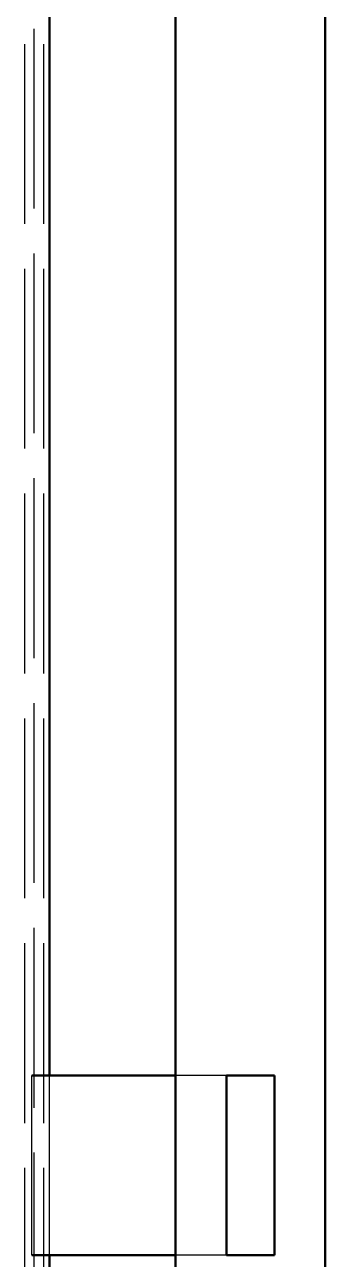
# Model space of a CAD drawing. Header units: millimetres. Extents: x 0 to 594, y 0 to 420.
# Drawn here: x 241.98 to 247, y 313.77 to 334.36 of the extents above; entities that cross this region are included whole.
import ezdxf

# ---------------------------------------------------------------- set-up
doc = ezdxf.new("R2010")
doc.units = ezdxf.units.MM
doc.linetypes.add('ISO02-TRAZOS', pattern=[3.75, 3, -0.75])
doc.layers.add('01-VISIBLE', color=7, linetype='CONTINUOUS', lineweight=50)
doc.layers.add('02-OCULTA', color=4, linetype='ISO02-TRAZOS', lineweight=25)

msp = doc.modelspace()

# ---------------------------------------------------------------- linework, layer by layer
at = {"layer": '01-VISIBLE'}
for p, q in [((244.5, 288.791), (244.5, 341.875)), ((247, 288.791), (247, 341.875)), ((242.396, 316.833), (242.396, 341.62)), ((244.5, 316.833), (242.1, 316.833)), ((246.15, 316.833), (245.35, 316.833)), ((245.35, 313.833), (245.35, 316.833)), ((246.15, 313.833), (246.15, 316.833)), ((244.5, 313.833), (242.1, 313.833)), ((242.396, 291.74), (242.396, 313.833)), ((246.15, 313.833), (245.35, 313.833))]:
    msp.add_line(p, q, dxfattribs=at)
at = {"layer": '02-OCULTA'}
for p, q in [((241.98, 267.29), (241.98, 344.3)), ((242.3, 267.29), (242.3, 344.3)), ((242.396, 267.39), (242.396, 344.2)), ((242.14, 267.546), (242.14, 344.044)), ((242.14, 267.546), (242.14, 344.044)), ((244.5, 341.875), (244.5, 288.791)), ((247, 341.875), (247, 288.791)), ((245.35, 316.833), (242.1, 316.833)), ((242.1, 313.833), (242.1, 316.833)), ((242.1, 313.833), (242.1, 316.833)), ((242.396, 313.833), (242.396, 316.833)), ((245.35, 316.833), (244.5, 316.833)), ((246.15, 316.833), (245.35, 316.833)), ((245.35, 316.833), (245.35, 313.833)), ((245.35, 313.833), (245.35, 316.833)), ((245.35, 316.833), (245.35, 313.833)), ((246.15, 313.833), (246.15, 316.833)), ((245.35, 313.833), (242.1, 313.833)), ((245.35, 313.833), (244.5, 313.833)), ((246.15, 313.833), (245.35, 313.833))]:
    msp.add_line(p, q, dxfattribs=at)

doc.saveas('drawing.dxf')
